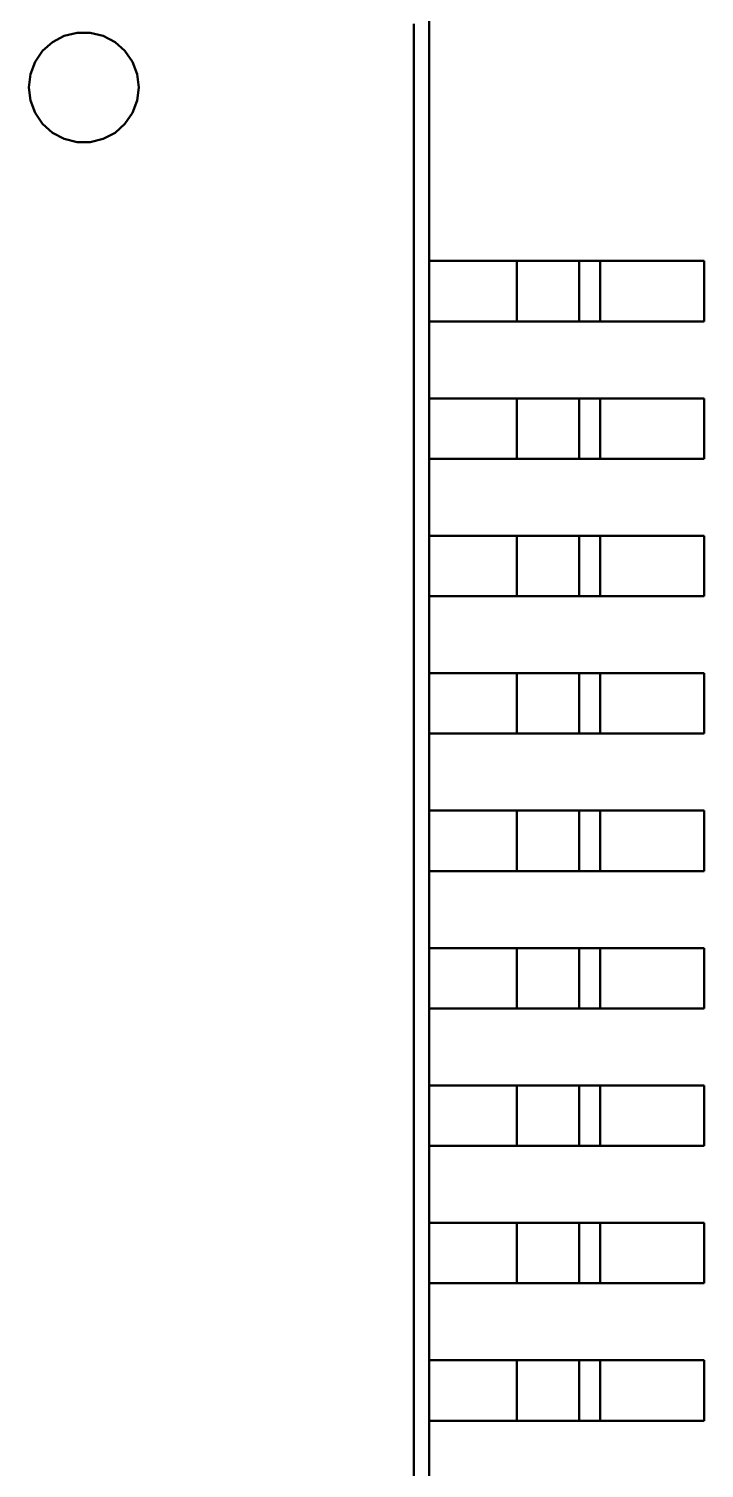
# Model space of a CAD drawing. Header units: millimetres. Extents: x 0 to 866, y 0 to 297.
# Drawn here: x 135.58 to 140.5, y 200.28 to 210.75 of the extents above; entities that cross this region are included whole.
import ezdxf

# ---------------------------------------------------------------- set-up
doc = ezdxf.new("R2010")
doc.units = ezdxf.units.MM
doc.layers.add('OSN50', color=3, linetype='Continuous', lineweight=50)

msp = doc.modelspace()

# ---------------------------------------------------------------- linework, layer by layer
at = {"layer": 'OSN50', "color": 3}
for p, q in [((138.496, 209.064), (138.496, 210.9)), ((138.496, 210.9), (138.496, 191.794)), ((138.496, 209.064), (138.496, 210.9)), ((138.496, 210.9), (138.496, 191.794)), ((138.384, 210.79), (138.384, 191.906)), ((138.384, 210.79), (138.384, 191.906)), ((135.754, 210.657), (135.682, 210.593)), ((135.754, 210.657), (135.682, 210.593)), ((135.84, 210.701), (135.754, 210.657)), ((135.84, 210.701), (135.754, 210.657)), ((135.934, 210.725), (135.84, 210.701)), ((135.934, 210.725), (135.84, 210.701)), ((136.03, 210.725), (135.934, 210.725)), ((136.03, 210.725), (135.934, 210.725)), ((136.03, 210.725), (136.124, 210.701)), ((136.03, 210.725), (136.124, 210.701)), ((136.124, 210.701), (136.21, 210.657)), ((136.124, 210.701), (136.21, 210.657)), ((136.21, 210.657), (136.282, 210.593)), ((136.21, 210.657), (136.282, 210.593)), ((135.682, 210.593), (135.628, 210.513)), ((135.682, 210.593), (135.628, 210.513)), ((136.282, 210.593), (136.336, 210.513)), ((136.282, 210.593), (136.336, 210.513)), ((135.628, 210.513), (135.594, 210.423)), ((135.628, 210.513), (135.594, 210.423)), ((136.336, 210.513), (136.37, 210.423)), ((136.336, 210.513), (136.37, 210.423)), ((135.594, 210.423), (135.582, 210.327)), ((135.594, 210.423), (135.582, 210.327)), ((136.37, 210.423), (136.382, 210.327)), ((136.37, 210.423), (136.382, 210.327)), ((135.582, 210.327), (135.594, 210.231)), ((135.582, 210.327), (135.594, 210.231)), ((136.382, 210.327), (136.37, 210.231)), ((136.382, 210.327), (136.37, 210.231)), ((135.594, 210.231), (135.628, 210.141)), ((135.594, 210.231), (135.628, 210.141)), ((135.628, 210.141), (135.682, 210.061)), ((135.628, 210.141), (135.682, 210.061)), ((136.336, 210.141), (136.282, 210.061)), ((136.336, 210.141), (136.282, 210.061)), ((136.37, 210.231), (136.336, 210.141)), ((136.37, 210.231), (136.336, 210.141)), ((135.682, 210.061), (135.754, 209.997)), ((135.682, 210.061), (135.754, 209.997)), ((136.282, 210.061), (136.21, 209.997)), ((136.282, 210.061), (136.21, 209.997)), ((135.754, 209.997), (135.84, 209.953)), ((135.754, 209.997), (135.84, 209.953)), ((135.84, 209.953), (135.934, 209.929)), ((135.84, 209.953), (135.934, 209.929)), ((136.03, 209.929), (135.934, 209.929)), ((136.03, 209.929), (135.934, 209.929)), ((136.124, 209.953), (136.03, 209.929)), ((136.124, 209.953), (136.03, 209.929)), ((136.21, 209.997), (136.124, 209.953)), ((136.21, 209.997), (136.124, 209.953)), ((139.132, 209.064), (138.496, 209.064)), ((138.496, 209.064), (138.496, 208.624)), ((139.132, 209.064), (138.496, 209.064)), ((139.132, 209.064), (138.496, 209.064)), ((138.496, 209.064), (138.496, 208.624)), ((139.132, 209.064), (138.496, 209.064)), ((139.232, 209.064), (139.132, 209.064)), ((139.232, 209.064), (139.132, 209.064)), ((139.132, 209.064), (139.132, 208.624)), ((139.232, 209.064), (139.132, 209.064)), ((139.232, 209.064), (139.132, 209.064)), ((139.132, 209.064), (139.132, 208.624)), ((139.328, 209.064), (139.232, 209.064)), ((139.232, 209.064), (139.328, 209.064)), ((139.328, 209.064), (139.232, 209.064)), ((139.232, 209.064), (139.328, 209.064)), ((139.486, 209.064), (139.328, 209.064)), ((139.414, 209.064), (139.328, 209.064)), ((139.486, 209.064), (139.328, 209.064)), ((139.414, 209.064), (139.328, 209.064)), ((139.486, 209.064), (139.414, 209.064)), ((139.486, 209.064), (139.414, 209.064)), ((139.54, 209.064), (139.486, 209.064)), ((139.486, 209.064), (139.54, 209.064)), ((139.54, 209.064), (139.486, 209.064)), ((139.486, 209.064), (139.54, 209.064)), ((139.574, 209.064), (139.54, 209.064)), ((139.574, 209.064), (139.54, 209.064)), ((139.574, 209.064), (139.54, 209.064)), ((139.574, 209.064), (139.54, 209.064)), ((139.586, 209.064), (139.574, 209.064)), ((139.574, 209.064), (139.586, 209.064)), ((139.586, 209.064), (139.574, 209.064)), ((139.574, 209.064), (139.586, 209.064)), ((139.62, 209.064), (139.586, 209.064)), ((139.586, 209.064), (139.586, 208.624)), ((139.59, 209.064), (139.586, 209.064)), ((139.62, 209.064), (139.586, 209.064)), ((139.586, 209.064), (139.586, 208.624)), ((139.59, 209.064), (139.586, 209.064)), ((139.602, 209.064), (139.59, 209.064)), ((139.602, 209.064), (139.59, 209.064)), ((139.62, 209.064), (139.602, 209.064)), ((139.62, 209.064), (139.602, 209.064)), ((139.644, 209.064), (139.62, 209.064)), ((139.62, 209.064), (139.644, 209.064)), ((139.644, 209.064), (139.62, 209.064)), ((139.62, 209.064), (139.644, 209.064)), ((139.706, 209.064), (139.644, 209.064)), ((139.672, 209.064), (139.644, 209.064)), ((139.706, 209.064), (139.644, 209.064)), ((139.672, 209.064), (139.644, 209.064)), ((139.706, 209.064), (139.672, 209.064)), ((139.706, 209.064), (139.672, 209.064)), ((139.74, 209.064), (139.706, 209.064)), ((139.706, 209.064), (139.74, 209.064)), ((139.74, 209.064), (139.706, 209.064)), ((139.706, 209.064), (139.74, 209.064)), ((140.496, 209.064), (139.74, 209.064)), ((140.496, 209.064), (139.74, 209.064)), ((139.74, 209.064), (139.74, 208.624)), ((140.496, 209.064), (139.74, 209.064)), ((140.496, 209.064), (139.74, 209.064)), ((139.74, 209.064), (139.74, 208.624)), ((140.496, 208.624), (140.496, 209.064)), ((140.496, 209.064), (140.496, 208.624)), ((140.496, 208.624), (140.496, 209.064)), ((140.496, 209.064), (140.496, 208.624)), ((138.496, 208.064), (138.496, 208.624)), ((138.496, 208.624), (139.132, 208.624)), ((139.132, 208.624), (138.496, 208.624)), ((138.496, 208.064), (138.496, 208.624)), ((138.496, 208.624), (139.132, 208.624)), ((139.132, 208.624), (138.496, 208.624)), ((139.132, 208.624), (139.232, 208.624)), ((139.232, 208.624), (139.132, 208.624)), ((139.132, 208.624), (139.232, 208.624)), ((139.232, 208.624), (139.132, 208.624)), ((139.232, 208.624), (139.328, 208.624)), ((139.232, 208.624), (139.328, 208.624)), ((139.232, 208.624), (139.328, 208.624)), ((139.232, 208.624), (139.328, 208.624)), ((139.328, 208.624), (139.486, 208.624)), ((139.414, 208.624), (139.328, 208.624)), ((139.328, 208.624), (139.486, 208.624)), ((139.414, 208.624), (139.328, 208.624)), ((139.486, 208.624), (139.414, 208.624)), ((139.486, 208.624), (139.414, 208.624)), ((139.486, 208.624), (139.54, 208.624)), ((139.486, 208.624), (139.54, 208.624)), ((139.486, 208.624), (139.54, 208.624)), ((139.486, 208.624), (139.54, 208.624)), ((139.54, 208.624), (139.574, 208.624)), ((139.574, 208.624), (139.54, 208.624)), ((139.54, 208.624), (139.574, 208.624)), ((139.574, 208.624), (139.54, 208.624)), ((139.574, 208.624), (139.586, 208.624)), ((139.574, 208.624), (139.586, 208.624)), ((139.574, 208.624), (139.586, 208.624)), ((139.574, 208.624), (139.586, 208.624)), ((139.586, 208.624), (139.62, 208.624)), ((139.59, 208.624), (139.586, 208.624)), ((139.586, 208.624), (139.62, 208.624)), ((139.59, 208.624), (139.586, 208.624)), ((139.602, 208.624), (139.59, 208.624)), ((139.602, 208.624), (139.59, 208.624)), ((139.62, 208.624), (139.602, 208.624)), ((139.62, 208.624), (139.602, 208.624)), ((139.62, 208.624), (139.644, 208.624)), ((139.62, 208.624), (139.644, 208.624)), ((139.62, 208.624), (139.644, 208.624)), ((139.62, 208.624), (139.644, 208.624)), ((139.644, 208.624), (139.706, 208.624)), ((139.672, 208.624), (139.644, 208.624)), ((139.644, 208.624), (139.706, 208.624)), ((139.672, 208.624), (139.644, 208.624)), ((139.706, 208.624), (139.672, 208.624)), ((139.706, 208.624), (139.672, 208.624)), ((139.706, 208.624), (139.74, 208.624)), ((139.706, 208.624), (139.74, 208.624)), ((139.706, 208.624), (139.74, 208.624)), ((139.706, 208.624), (139.74, 208.624)), ((139.74, 208.624), (140.496, 208.624)), ((140.496, 208.624), (139.74, 208.624)), ((139.74, 208.624), (140.496, 208.624)), ((140.496, 208.624), (139.74, 208.624)), ((139.132, 208.064), (138.496, 208.064)), ((138.496, 208.064), (138.496, 207.624)), ((139.132, 208.064), (138.496, 208.064)), ((139.132, 208.064), (138.496, 208.064)), ((138.496, 208.064), (138.496, 207.624)), ((139.132, 208.064), (138.496, 208.064)), ((139.232, 208.064), (139.132, 208.064)), ((139.232, 208.064), (139.132, 208.064)), ((139.132, 208.064), (139.132, 207.624)), ((139.232, 208.064), (139.132, 208.064)), ((139.232, 208.064), (139.132, 208.064)), ((139.132, 208.064), (139.132, 207.624)), ((139.328, 208.064), (139.232, 208.064)), ((139.232, 208.064), (139.328, 208.064)), ((139.328, 208.064), (139.232, 208.064)), ((139.232, 208.064), (139.328, 208.064)), ((139.486, 208.064), (139.328, 208.064)), ((139.414, 208.064), (139.328, 208.064)), ((139.486, 208.064), (139.328, 208.064)), ((139.414, 208.064), (139.328, 208.064)), ((139.486, 208.064), (139.414, 208.064)), ((139.486, 208.064), (139.414, 208.064)), ((139.54, 208.064), (139.486, 208.064)), ((139.486, 208.064), (139.54, 208.064)), ((139.54, 208.064), (139.486, 208.064)), ((139.486, 208.064), (139.54, 208.064)), ((139.574, 208.064), (139.54, 208.064)), ((139.574, 208.064), (139.54, 208.064)), ((139.574, 208.064), (139.54, 208.064)), ((139.574, 208.064), (139.54, 208.064)), ((139.586, 208.064), (139.574, 208.064)), ((139.574, 208.064), (139.586, 208.064)), ((139.586, 208.064), (139.574, 208.064)), ((139.574, 208.064), (139.586, 208.064)), ((139.62, 208.064), (139.586, 208.064)), ((139.586, 208.064), (139.586, 207.624)), ((139.59, 208.064), (139.586, 208.064)), ((139.62, 208.064), (139.586, 208.064)), ((139.586, 208.064), (139.586, 207.624)), ((139.59, 208.064), (139.586, 208.064)), ((139.602, 208.064), (139.59, 208.064)), ((139.602, 208.064), (139.59, 208.064)), ((139.62, 208.064), (139.602, 208.064)), ((139.62, 208.064), (139.602, 208.064)), ((139.644, 208.064), (139.62, 208.064)), ((139.62, 208.064), (139.644, 208.064)), ((139.644, 208.064), (139.62, 208.064)), ((139.62, 208.064), (139.644, 208.064)), ((139.706, 208.064), (139.644, 208.064)), ((139.672, 208.064), (139.644, 208.064)), ((139.706, 208.064), (139.644, 208.064)), ((139.672, 208.064), (139.644, 208.064)), ((139.706, 208.064), (139.672, 208.064)), ((139.706, 208.064), (139.672, 208.064)), ((139.74, 208.064), (139.706, 208.064)), ((139.706, 208.064), (139.74, 208.064)), ((139.74, 208.064), (139.706, 208.064)), ((139.706, 208.064), (139.74, 208.064)), ((140.496, 208.064), (139.74, 208.064)), ((140.496, 208.064), (139.74, 208.064)), ((139.74, 208.064), (139.74, 207.624)), ((140.496, 208.064), (139.74, 208.064)), ((140.496, 208.064), (139.74, 208.064)), ((139.74, 208.064), (139.74, 207.624)), ((140.496, 207.624), (140.496, 208.064)), ((140.496, 208.064), (140.496, 207.624)), ((140.496, 207.624), (140.496, 208.064)), ((140.496, 208.064), (140.496, 207.624)), ((138.496, 207.064), (138.496, 207.624)), ((138.496, 207.624), (139.132, 207.624)), ((139.132, 207.624), (138.496, 207.624)), ((138.496, 207.064), (138.496, 207.624)), ((138.496, 207.624), (139.132, 207.624)), ((139.132, 207.624), (138.496, 207.624)), ((139.132, 207.624), (139.232, 207.624)), ((139.232, 207.624), (139.132, 207.624)), ((139.132, 207.624), (139.232, 207.624)), ((139.232, 207.624), (139.132, 207.624)), ((139.232, 207.624), (139.328, 207.624)), ((139.232, 207.624), (139.328, 207.624)), ((139.232, 207.624), (139.328, 207.624)), ((139.232, 207.624), (139.328, 207.624)), ((139.328, 207.624), (139.486, 207.624)), ((139.414, 207.624), (139.328, 207.624)), ((139.328, 207.624), (139.486, 207.624)), ((139.414, 207.624), (139.328, 207.624)), ((139.486, 207.624), (139.414, 207.624)), ((139.486, 207.624), (139.414, 207.624)), ((139.486, 207.624), (139.54, 207.624)), ((139.486, 207.624), (139.54, 207.624)), ((139.486, 207.624), (139.54, 207.624)), ((139.486, 207.624), (139.54, 207.624)), ((139.54, 207.624), (139.574, 207.624)), ((139.574, 207.624), (139.54, 207.624)), ((139.54, 207.624), (139.574, 207.624)), ((139.574, 207.624), (139.54, 207.624)), ((139.574, 207.624), (139.586, 207.624)), ((139.574, 207.624), (139.586, 207.624)), ((139.574, 207.624), (139.586, 207.624)), ((139.574, 207.624), (139.586, 207.624)), ((139.586, 207.624), (139.62, 207.624)), ((139.59, 207.624), (139.586, 207.624)), ((139.586, 207.624), (139.62, 207.624)), ((139.59, 207.624), (139.586, 207.624)), ((139.602, 207.624), (139.59, 207.624)), ((139.602, 207.624), (139.59, 207.624)), ((139.62, 207.624), (139.602, 207.624)), ((139.62, 207.624), (139.602, 207.624)), ((139.62, 207.624), (139.644, 207.624)), ((139.62, 207.624), (139.644, 207.624)), ((139.62, 207.624), (139.644, 207.624)), ((139.62, 207.624), (139.644, 207.624)), ((139.644, 207.624), (139.706, 207.624)), ((139.672, 207.624), (139.644, 207.624)), ((139.644, 207.624), (139.706, 207.624)), ((139.672, 207.624), (139.644, 207.624)), ((139.706, 207.624), (139.672, 207.624)), ((139.706, 207.624), (139.672, 207.624)), ((139.706, 207.624), (139.74, 207.624)), ((139.706, 207.624), (139.74, 207.624)), ((139.706, 207.624), (139.74, 207.624)), ((139.706, 207.624), (139.74, 207.624)), ((139.74, 207.624), (140.496, 207.624)), ((140.496, 207.624), (139.74, 207.624)), ((139.74, 207.624), (140.496, 207.624)), ((140.496, 207.624), (139.74, 207.624)), ((139.132, 207.064), (138.496, 207.064)), ((138.496, 207.064), (138.496, 206.624)), ((139.132, 207.064), (138.496, 207.064)), ((139.132, 207.064), (138.496, 207.064)), ((138.496, 207.064), (138.496, 206.624)), ((139.132, 207.064), (138.496, 207.064)), ((139.232, 207.064), (139.132, 207.064)), ((139.232, 207.064), (139.132, 207.064)), ((139.132, 207.064), (139.132, 206.624)), ((139.232, 207.064), (139.132, 207.064)), ((139.232, 207.064), (139.132, 207.064)), ((139.132, 207.064), (139.132, 206.624)), ((139.328, 207.064), (139.232, 207.064)), ((139.232, 207.064), (139.328, 207.064)), ((139.328, 207.064), (139.232, 207.064)), ((139.232, 207.064), (139.328, 207.064)), ((139.486, 207.064), (139.328, 207.064)), ((139.414, 207.064), (139.328, 207.064)), ((139.486, 207.064), (139.328, 207.064)), ((139.414, 207.064), (139.328, 207.064)), ((139.486, 207.064), (139.414, 207.064)), ((139.486, 207.064), (139.414, 207.064)), ((139.54, 207.064), (139.486, 207.064)), ((139.486, 207.064), (139.54, 207.064)), ((139.54, 207.064), (139.486, 207.064)), ((139.486, 207.064), (139.54, 207.064)), ((139.574, 207.064), (139.54, 207.064)), ((139.574, 207.064), (139.54, 207.064)), ((139.574, 207.064), (139.54, 207.064)), ((139.574, 207.064), (139.54, 207.064)), ((139.586, 207.064), (139.574, 207.064)), ((139.574, 207.064), (139.586, 207.064)), ((139.586, 207.064), (139.574, 207.064)), ((139.574, 207.064), (139.586, 207.064)), ((139.62, 207.064), (139.586, 207.064)), ((139.586, 207.064), (139.586, 206.624)), ((139.59, 207.064), (139.586, 207.064)), ((139.62, 207.064), (139.586, 207.064)), ((139.586, 207.064), (139.586, 206.624)), ((139.59, 207.064), (139.586, 207.064)), ((139.602, 207.064), (139.59, 207.064)), ((139.602, 207.064), (139.59, 207.064)), ((139.62, 207.064), (139.602, 207.064)), ((139.62, 207.064), (139.602, 207.064)), ((139.644, 207.064), (139.62, 207.064)), ((139.62, 207.064), (139.644, 207.064)), ((139.644, 207.064), (139.62, 207.064)), ((139.62, 207.064), (139.644, 207.064)), ((139.706, 207.064), (139.644, 207.064)), ((139.672, 207.064), (139.644, 207.064)), ((139.706, 207.064), (139.644, 207.064)), ((139.672, 207.064), (139.644, 207.064)), ((139.706, 207.064), (139.672, 207.064)), ((139.706, 207.064), (139.672, 207.064)), ((139.74, 207.064), (139.706, 207.064)), ((139.706, 207.064), (139.74, 207.064)), ((139.74, 207.064), (139.706, 207.064)), ((139.706, 207.064), (139.74, 207.064)), ((140.496, 207.064), (139.74, 207.064)), ((140.496, 207.064), (139.74, 207.064)), ((139.74, 207.064), (139.74, 206.624)), ((140.496, 207.064), (139.74, 207.064)), ((140.496, 207.064), (139.74, 207.064)), ((139.74, 207.064), (139.74, 206.624)), ((140.496, 206.624), (140.496, 207.064)), ((140.496, 207.064), (140.496, 206.624)), ((140.496, 206.624), (140.496, 207.064)), ((140.496, 207.064), (140.496, 206.624)), ((138.496, 206.064), (138.496, 206.624)), ((138.496, 206.624), (139.132, 206.624)), ((139.132, 206.624), (138.496, 206.624)), ((138.496, 206.064), (138.496, 206.624)), ((138.496, 206.624), (139.132, 206.624)), ((139.132, 206.624), (138.496, 206.624)), ((139.132, 206.624), (139.232, 206.624)), ((139.232, 206.624), (139.132, 206.624)), ((139.132, 206.624), (139.232, 206.624)), ((139.232, 206.624), (139.132, 206.624)), ((139.232, 206.624), (139.328, 206.624)), ((139.232, 206.624), (139.328, 206.624)), ((139.232, 206.624), (139.328, 206.624)), ((139.232, 206.624), (139.328, 206.624)), ((139.328, 206.624), (139.486, 206.624)), ((139.414, 206.624), (139.328, 206.624)), ((139.328, 206.624), (139.486, 206.624)), ((139.414, 206.624), (139.328, 206.624)), ((139.486, 206.624), (139.414, 206.624)), ((139.486, 206.624), (139.414, 206.624)), ((139.486, 206.624), (139.54, 206.624)), ((139.486, 206.624), (139.54, 206.624)), ((139.486, 206.624), (139.54, 206.624)), ((139.486, 206.624), (139.54, 206.624)), ((139.54, 206.624), (139.574, 206.624)), ((139.574, 206.624), (139.54, 206.624)), ((139.54, 206.624), (139.574, 206.624)), ((139.574, 206.624), (139.54, 206.624)), ((139.574, 206.624), (139.586, 206.624)), ((139.574, 206.624), (139.586, 206.624)), ((139.574, 206.624), (139.586, 206.624)), ((139.574, 206.624), (139.586, 206.624)), ((139.586, 206.624), (139.62, 206.624)), ((139.59, 206.624), (139.586, 206.624)), ((139.586, 206.624), (139.62, 206.624)), ((139.59, 206.624), (139.586, 206.624)), ((139.602, 206.624), (139.59, 206.624)), ((139.602, 206.624), (139.59, 206.624)), ((139.62, 206.624), (139.602, 206.624)), ((139.62, 206.624), (139.602, 206.624)), ((139.62, 206.624), (139.644, 206.624)), ((139.62, 206.624), (139.644, 206.624)), ((139.62, 206.624), (139.644, 206.624)), ((139.62, 206.624), (139.644, 206.624)), ((139.644, 206.624), (139.706, 206.624)), ((139.672, 206.624), (139.644, 206.624)), ((139.644, 206.624), (139.706, 206.624)), ((139.672, 206.624), (139.644, 206.624)), ((139.706, 206.624), (139.672, 206.624)), ((139.706, 206.624), (139.672, 206.624)), ((139.706, 206.624), (139.74, 206.624)), ((139.706, 206.624), (139.74, 206.624)), ((139.706, 206.624), (139.74, 206.624)), ((139.706, 206.624), (139.74, 206.624)), ((139.74, 206.624), (140.496, 206.624)), ((140.496, 206.624), (139.74, 206.624)), ((139.74, 206.624), (140.496, 206.624)), ((140.496, 206.624), (139.74, 206.624)), ((139.132, 206.064), (138.496, 206.064)), ((138.496, 206.064), (138.496, 205.624)), ((139.132, 206.064), (138.496, 206.064)), ((139.132, 206.064), (138.496, 206.064)), ((138.496, 206.064), (138.496, 205.624)), ((139.132, 206.064), (138.496, 206.064)), ((139.232, 206.064), (139.132, 206.064)), ((139.232, 206.064), (139.132, 206.064)), ((139.132, 206.064), (139.132, 205.624)), ((139.232, 206.064), (139.132, 206.064)), ((139.232, 206.064), (139.132, 206.064)), ((139.132, 206.064), (139.132, 205.624)), ((139.328, 206.064), (139.232, 206.064)), ((139.232, 206.064), (139.328, 206.064)), ((139.328, 206.064), (139.232, 206.064)), ((139.232, 206.064), (139.328, 206.064)), ((139.486, 206.064), (139.328, 206.064)), ((139.414, 206.064), (139.328, 206.064)), ((139.486, 206.064), (139.328, 206.064)), ((139.414, 206.064), (139.328, 206.064)), ((139.486, 206.064), (139.414, 206.064)), ((139.486, 206.064), (139.414, 206.064)), ((139.54, 206.064), (139.486, 206.064)), ((139.486, 206.064), (139.54, 206.064)), ((139.54, 206.064), (139.486, 206.064)), ((139.486, 206.064), (139.54, 206.064)), ((139.574, 206.064), (139.54, 206.064)), ((139.574, 206.064), (139.54, 206.064)), ((139.574, 206.064), (139.54, 206.064)), ((139.574, 206.064), (139.54, 206.064)), ((139.586, 206.064), (139.574, 206.064)), ((139.574, 206.064), (139.586, 206.064)), ((139.586, 206.064), (139.574, 206.064)), ((139.574, 206.064), (139.586, 206.064)), ((139.62, 206.064), (139.586, 206.064)), ((139.586, 206.064), (139.586, 205.624)), ((139.59, 206.064), (139.586, 206.064)), ((139.62, 206.064), (139.586, 206.064)), ((139.586, 206.064), (139.586, 205.624)), ((139.59, 206.064), (139.586, 206.064)), ((139.602, 206.064), (139.59, 206.064)), ((139.602, 206.064), (139.59, 206.064)), ((139.62, 206.064), (139.602, 206.064)), ((139.62, 206.064), (139.602, 206.064)), ((139.644, 206.064), (139.62, 206.064)), ((139.62, 206.064), (139.644, 206.064)), ((139.644, 206.064), (139.62, 206.064)), ((139.62, 206.064), (139.644, 206.064)), ((139.706, 206.064), (139.644, 206.064)), ((139.672, 206.064), (139.644, 206.064)), ((139.706, 206.064), (139.644, 206.064)), ((139.672, 206.064), (139.644, 206.064)), ((139.706, 206.064), (139.672, 206.064)), ((139.706, 206.064), (139.672, 206.064)), ((139.74, 206.064), (139.706, 206.064)), ((139.706, 206.064), (139.74, 206.064)), ((139.74, 206.064), (139.706, 206.064)), ((139.706, 206.064), (139.74, 206.064)), ((140.496, 206.064), (139.74, 206.064)), ((140.496, 206.064), (139.74, 206.064)), ((139.74, 206.064), (139.74, 205.624)), ((140.496, 206.064), (139.74, 206.064)), ((140.496, 206.064), (139.74, 206.064)), ((139.74, 206.064), (139.74, 205.624)), ((140.496, 205.624), (140.496, 206.064)), ((140.496, 206.064), (140.496, 205.624)), ((140.496, 205.624), (140.496, 206.064)), ((140.496, 206.064), (140.496, 205.624)), ((138.496, 205.064), (138.496, 205.624)), ((138.496, 205.624), (139.132, 205.624)), ((139.132, 205.624), (138.496, 205.624)), ((138.496, 205.064), (138.496, 205.624)), ((138.496, 205.624), (139.132, 205.624)), ((139.132, 205.624), (138.496, 205.624)), ((139.132, 205.624), (139.232, 205.624)), ((139.232, 205.624), (139.132, 205.624)), ((139.132, 205.624), (139.232, 205.624)), ((139.232, 205.624), (139.132, 205.624)), ((139.232, 205.624), (139.328, 205.624)), ((139.232, 205.624), (139.328, 205.624)), ((139.232, 205.624), (139.328, 205.624)), ((139.232, 205.624), (139.328, 205.624)), ((139.328, 205.624), (139.486, 205.624)), ((139.414, 205.624), (139.328, 205.624)), ((139.328, 205.624), (139.486, 205.624)), ((139.414, 205.624), (139.328, 205.624)), ((139.486, 205.624), (139.414, 205.624)), ((139.486, 205.624), (139.414, 205.624)), ((139.486, 205.624), (139.54, 205.624)), ((139.486, 205.624), (139.54, 205.624)), ((139.486, 205.624), (139.54, 205.624)), ((139.486, 205.624), (139.54, 205.624)), ((139.54, 205.624), (139.574, 205.624)), ((139.574, 205.624), (139.54, 205.624)), ((139.54, 205.624), (139.574, 205.624)), ((139.574, 205.624), (139.54, 205.624)), ((139.574, 205.624), (139.586, 205.624)), ((139.574, 205.624), (139.586, 205.624)), ((139.574, 205.624), (139.586, 205.624)), ((139.574, 205.624), (139.586, 205.624)), ((139.586, 205.624), (139.62, 205.624)), ((139.59, 205.624), (139.586, 205.624)), ((139.586, 205.624), (139.62, 205.624)), ((139.59, 205.624), (139.586, 205.624)), ((139.602, 205.624), (139.59, 205.624)), ((139.602, 205.624), (139.59, 205.624)), ((139.62, 205.624), (139.602, 205.624)), ((139.62, 205.624), (139.602, 205.624)), ((139.62, 205.624), (139.644, 205.624)), ((139.62, 205.624), (139.644, 205.624)), ((139.62, 205.624), (139.644, 205.624)), ((139.62, 205.624), (139.644, 205.624)), ((139.644, 205.624), (139.706, 205.624)), ((139.672, 205.624), (139.644, 205.624)), ((139.644, 205.624), (139.706, 205.624)), ((139.672, 205.624), (139.644, 205.624)), ((139.706, 205.624), (139.672, 205.624)), ((139.706, 205.624), (139.672, 205.624)), ((139.706, 205.624), (139.74, 205.624)), ((139.706, 205.624), (139.74, 205.624)), ((139.706, 205.624), (139.74, 205.624)), ((139.706, 205.624), (139.74, 205.624)), ((139.74, 205.624), (140.496, 205.624)), ((140.496, 205.624), (139.74, 205.624)), ((139.74, 205.624), (140.496, 205.624)), ((140.496, 205.624), (139.74, 205.624)), ((139.132, 205.064), (138.496, 205.064)), ((138.496, 205.064), (138.496, 204.624)), ((139.132, 205.064), (138.496, 205.064)), ((139.132, 205.064), (138.496, 205.064)), ((138.496, 205.064), (138.496, 204.624)), ((139.132, 205.064), (138.496, 205.064)), ((139.414, 205.064), (139.132, 205.064)), ((139.232, 205.064), (139.132, 205.064)), ((139.132, 205.064), (139.132, 204.624)), ((139.414, 205.064), (139.132, 205.064)), ((139.232, 205.064), (139.132, 205.064)), ((139.132, 205.064), (139.132, 204.624)), ((139.328, 205.064), (139.232, 205.064)), ((139.328, 205.064), (139.232, 205.064)), ((139.414, 205.064), (139.328, 205.064)), ((139.414, 205.064), (139.328, 205.064)), ((139.486, 205.064), (139.414, 205.064)), ((139.414, 205.064), (139.486, 205.064)), ((139.486, 205.064), (139.414, 205.064)), ((139.414, 205.064), (139.486, 205.064)), ((139.574, 205.064), (139.486, 205.064)), ((139.54, 205.064), (139.486, 205.064)), ((139.574, 205.064), (139.486, 205.064)), ((139.54, 205.064), (139.486, 205.064)), ((139.574, 205.064), (139.54, 205.064)), ((139.574, 205.064), (139.54, 205.064)), ((139.586, 205.064), (139.574, 205.064)), ((139.574, 205.064), (139.586, 205.064)), ((139.586, 205.064), (139.574, 205.064)), ((139.574, 205.064), (139.586, 205.064)), ((139.706, 205.064), (139.586, 205.064)), ((139.586, 205.064), (139.586, 204.624)), ((139.59, 205.064), (139.586, 205.064)), ((139.706, 205.064), (139.586, 205.064)), ((139.586, 205.064), (139.586, 204.624)), ((139.59, 205.064), (139.586, 205.064)), ((139.602, 205.064), (139.59, 205.064)), ((139.602, 205.064), (139.59, 205.064)), ((139.62, 205.064), (139.602, 205.064)), ((139.62, 205.064), (139.602, 205.064)), ((139.644, 205.064), (139.62, 205.064)), ((139.644, 205.064), (139.62, 205.064)), ((139.672, 205.064), (139.644, 205.064)), ((139.672, 205.064), (139.644, 205.064)), ((139.706, 205.064), (139.672, 205.064)), ((139.706, 205.064), (139.672, 205.064)), ((139.74, 205.064), (139.706, 205.064)), ((139.706, 205.064), (139.74, 205.064)), ((139.74, 205.064), (139.706, 205.064)), ((139.706, 205.064), (139.74, 205.064)), ((140.496, 205.064), (139.74, 205.064)), ((139.74, 205.064), (140.496, 205.064)), ((139.74, 205.064), (139.74, 204.624)), ((140.496, 205.064), (139.74, 205.064)), ((139.74, 205.064), (140.496, 205.064)), ((139.74, 205.064), (139.74, 204.624)), ((140.496, 204.624), (140.496, 205.064)), ((140.496, 205.064), (140.496, 204.624)), ((140.496, 204.624), (140.496, 205.064)), ((140.496, 205.064), (140.496, 204.624)), ((138.496, 204.064), (138.496, 204.624)), ((138.496, 204.624), (139.132, 204.624)), ((139.132, 204.624), (138.496, 204.624)), ((138.496, 204.064), (138.496, 204.624)), ((138.496, 204.624), (139.132, 204.624)), ((139.132, 204.624), (138.496, 204.624)), ((139.132, 204.624), (139.574, 204.624)), ((139.232, 204.624), (139.132, 204.624)), ((139.132, 204.624), (139.574, 204.624)), ((139.232, 204.624), (139.132, 204.624)), ((139.328, 204.624), (139.232, 204.624)), ((139.328, 204.624), (139.232, 204.624)), ((139.414, 204.624), (139.328, 204.624)), ((139.414, 204.624), (139.328, 204.624)), ((139.486, 204.624), (139.414, 204.624)), ((139.486, 204.624), (139.414, 204.624)), ((139.54, 204.624), (139.486, 204.624)), ((139.54, 204.624), (139.486, 204.624)), ((139.574, 204.624), (139.54, 204.624)), ((139.574, 204.624), (139.54, 204.624)), ((139.574, 204.624), (139.586, 204.624)), ((139.574, 204.624), (139.586, 204.624)), ((139.574, 204.624), (139.586, 204.624)), ((139.574, 204.624), (139.586, 204.624)), ((139.586, 204.624), (139.74, 204.624)), ((139.59, 204.624), (139.586, 204.624)), ((139.586, 204.624), (139.74, 204.624)), ((139.59, 204.624), (139.586, 204.624)), ((139.602, 204.624), (139.59, 204.624)), ((139.602, 204.624), (139.59, 204.624)), ((139.62, 204.624), (139.602, 204.624)), ((139.62, 204.624), (139.602, 204.624)), ((139.644, 204.624), (139.62, 204.624)), ((139.644, 204.624), (139.62, 204.624)), ((139.672, 204.624), (139.644, 204.624)), ((139.672, 204.624), (139.644, 204.624)), ((139.706, 204.624), (139.672, 204.624)), ((139.706, 204.624), (139.672, 204.624)), ((139.74, 204.624), (139.706, 204.624)), ((139.74, 204.624), (139.706, 204.624)), ((139.74, 204.624), (140.496, 204.624)), ((139.74, 204.624), (140.496, 204.624)), ((139.74, 204.624), (140.496, 204.624)), ((139.74, 204.624), (140.496, 204.624)), ((139.132, 204.064), (138.496, 204.064)), ((138.496, 204.064), (138.496, 203.624)), ((139.132, 204.064), (138.496, 204.064)), ((139.132, 204.064), (138.496, 204.064)), ((138.496, 204.064), (138.496, 203.624)), ((139.132, 204.064), (138.496, 204.064)), ((139.574, 204.064), (139.132, 204.064)), ((139.232, 204.064), (139.132, 204.064)), ((139.132, 204.064), (139.132, 203.624)), ((139.574, 204.064), (139.132, 204.064)), ((139.232, 204.064), (139.132, 204.064)), ((139.132, 204.064), (139.132, 203.624)), ((139.328, 204.064), (139.232, 204.064)), ((139.328, 204.064), (139.232, 204.064)), ((139.414, 204.064), (139.328, 204.064)), ((139.414, 204.064), (139.328, 204.064)), ((139.486, 204.064), (139.414, 204.064)), ((139.486, 204.064), (139.414, 204.064)), ((139.54, 204.064), (139.486, 204.064)), ((139.54, 204.064), (139.486, 204.064)), ((139.574, 204.064), (139.54, 204.064)), ((139.574, 204.064), (139.54, 204.064)), ((139.586, 204.064), (139.574, 204.064)), ((139.574, 204.064), (139.586, 204.064)), ((139.586, 204.064), (139.574, 204.064)), ((139.574, 204.064), (139.586, 204.064)), ((139.706, 204.064), (139.586, 204.064)), ((139.586, 204.064), (139.586, 203.624)), ((139.59, 204.064), (139.586, 204.064)), ((139.706, 204.064), (139.586, 204.064)), ((139.586, 204.064), (139.586, 203.624)), ((139.59, 204.064), (139.586, 204.064)), ((139.602, 204.064), (139.59, 204.064)), ((139.602, 204.064), (139.59, 204.064)), ((139.62, 204.064), (139.602, 204.064)), ((139.62, 204.064), (139.602, 204.064)), ((139.644, 204.064), (139.62, 204.064)), ((139.644, 204.064), (139.62, 204.064)), ((139.672, 204.064), (139.644, 204.064)), ((139.672, 204.064), (139.644, 204.064)), ((139.706, 204.064), (139.672, 204.064)), ((139.706, 204.064), (139.672, 204.064)), ((139.74, 204.064), (139.706, 204.064)), ((139.706, 204.064), (139.74, 204.064)), ((139.74, 204.064), (139.706, 204.064)), ((139.706, 204.064), (139.74, 204.064)), ((140.496, 204.064), (139.74, 204.064)), ((140.496, 204.064), (139.74, 204.064)), ((139.74, 204.064), (139.74, 203.624)), ((140.496, 204.064), (139.74, 204.064)), ((140.496, 204.064), (139.74, 204.064)), ((139.74, 204.064), (139.74, 203.624)), ((140.496, 203.624), (140.496, 204.064)), ((140.496, 204.064), (140.496, 203.624)), ((140.496, 203.624), (140.496, 204.064)), ((140.496, 204.064), (140.496, 203.624)), ((138.496, 203.064), (138.496, 203.624)), ((138.496, 203.624), (139.132, 203.624)), ((139.132, 203.624), (138.496, 203.624)), ((138.496, 203.064), (138.496, 203.624)), ((138.496, 203.624), (139.132, 203.624)), ((139.132, 203.624), (138.496, 203.624)), ((139.132, 203.624), (139.574, 203.624)), ((139.232, 203.624), (139.132, 203.624)), ((139.132, 203.624), (139.574, 203.624)), ((139.232, 203.624), (139.132, 203.624)), ((139.328, 203.624), (139.232, 203.624)), ((139.328, 203.624), (139.232, 203.624)), ((139.414, 203.624), (139.328, 203.624)), ((139.414, 203.624), (139.328, 203.624)), ((139.486, 203.624), (139.414, 203.624)), ((139.486, 203.624), (139.414, 203.624)), ((139.54, 203.624), (139.486, 203.624)), ((139.54, 203.624), (139.486, 203.624)), ((139.574, 203.624), (139.54, 203.624)), ((139.574, 203.624), (139.54, 203.624)), ((139.574, 203.624), (139.586, 203.624)), ((139.574, 203.624), (139.586, 203.624)), ((139.574, 203.624), (139.586, 203.624)), ((139.574, 203.624), (139.586, 203.624)), ((139.586, 203.624), (139.74, 203.624)), ((139.59, 203.624), (139.586, 203.624)), ((139.586, 203.624), (139.74, 203.624)), ((139.59, 203.624), (139.586, 203.624)), ((139.602, 203.624), (139.59, 203.624)), ((139.602, 203.624), (139.59, 203.624)), ((139.62, 203.624), (139.602, 203.624)), ((139.62, 203.624), (139.602, 203.624)), ((139.644, 203.624), (139.62, 203.624)), ((139.644, 203.624), (139.62, 203.624)), ((139.672, 203.624), (139.644, 203.624)), ((139.672, 203.624), (139.644, 203.624)), ((139.706, 203.624), (139.672, 203.624)), ((139.706, 203.624), (139.672, 203.624)), ((139.74, 203.624), (139.706, 203.624)), ((139.74, 203.624), (139.706, 203.624)), ((139.74, 203.624), (140.496, 203.624)), ((139.74, 203.624), (140.496, 203.624)), ((139.74, 203.624), (140.496, 203.624)), ((139.74, 203.624), (140.496, 203.624)), ((139.132, 203.064), (138.496, 203.064)), ((138.496, 203.064), (138.496, 202.624)), ((138.496, 203.064), (139.132, 203.064)), ((139.132, 203.064), (138.496, 203.064)), ((138.496, 203.064), (138.496, 202.624)), ((138.496, 203.064), (139.132, 203.064)), ((139.414, 203.064), (139.132, 203.064)), ((139.232, 203.064), (139.132, 203.064)), ((139.132, 203.064), (139.132, 202.624)), ((139.414, 203.064), (139.132, 203.064)), ((139.232, 203.064), (139.132, 203.064)), ((139.132, 203.064), (139.132, 202.624)), ((139.328, 203.064), (139.232, 203.064)), ((139.328, 203.064), (139.232, 203.064)), ((139.414, 203.064), (139.328, 203.064)), ((139.414, 203.064), (139.328, 203.064)), ((139.486, 203.064), (139.414, 203.064)), ((139.414, 203.064), (139.486, 203.064)), ((139.486, 203.064), (139.414, 203.064)), ((139.414, 203.064), (139.486, 203.064)), ((139.586, 203.064), (139.486, 203.064)), ((139.54, 203.064), (139.486, 203.064)), ((139.586, 203.064), (139.486, 203.064)), ((139.54, 203.064), (139.486, 203.064)), ((139.574, 203.064), (139.54, 203.064)), ((139.574, 203.064), (139.54, 203.064)), ((139.586, 203.064), (139.574, 203.064)), ((139.586, 203.064), (139.574, 203.064)), ((139.59, 203.064), (139.586, 203.064)), ((139.586, 203.064), (139.586, 202.624)), ((139.586, 203.064), (139.59, 203.064)), ((139.59, 203.064), (139.586, 203.064)), ((139.586, 203.064), (139.586, 202.624)), ((139.586, 203.064), (139.59, 203.064)), ((139.74, 203.064), (139.59, 203.064)), ((139.602, 203.064), (139.59, 203.064)), ((139.74, 203.064), (139.59, 203.064)), ((139.602, 203.064), (139.59, 203.064)), ((139.62, 203.064), (139.602, 203.064)), ((139.62, 203.064), (139.602, 203.064)), ((139.644, 203.064), (139.62, 203.064)), ((139.644, 203.064), (139.62, 203.064)), ((139.672, 203.064), (139.644, 203.064)), ((139.672, 203.064), (139.644, 203.064)), ((139.706, 203.064), (139.672, 203.064)), ((139.706, 203.064), (139.672, 203.064)), ((139.74, 203.064), (139.706, 203.064)), ((139.74, 203.064), (139.706, 203.064)), ((140.496, 203.064), (139.74, 203.064)), ((139.74, 203.064), (140.496, 203.064)), ((139.74, 203.064), (139.74, 202.624)), ((140.496, 203.064), (139.74, 203.064)), ((139.74, 203.064), (140.496, 203.064)), ((139.74, 203.064), (139.74, 202.624)), ((140.496, 202.624), (140.496, 203.064)), ((140.496, 203.064), (140.496, 202.624)), ((140.496, 202.624), (140.496, 203.064)), ((140.496, 203.064), (140.496, 202.624)), ((138.496, 202.064), (138.496, 202.624)), ((138.496, 202.624), (139.132, 202.624)), ((138.496, 202.624), (139.132, 202.624)), ((138.496, 202.064), (138.496, 202.624)), ((138.496, 202.624), (139.132, 202.624)), ((138.496, 202.624), (139.132, 202.624)), ((139.132, 202.624), (139.586, 202.624)), ((139.232, 202.624), (139.132, 202.624)), ((139.132, 202.624), (139.586, 202.624)), ((139.232, 202.624), (139.132, 202.624)), ((139.328, 202.624), (139.232, 202.624)), ((139.328, 202.624), (139.232, 202.624)), ((139.414, 202.624), (139.328, 202.624)), ((139.414, 202.624), (139.328, 202.624)), ((139.486, 202.624), (139.414, 202.624)), ((139.486, 202.624), (139.414, 202.624)), ((139.54, 202.624), (139.486, 202.624)), ((139.54, 202.624), (139.486, 202.624)), ((139.574, 202.624), (139.54, 202.624)), ((139.574, 202.624), (139.54, 202.624)), ((139.586, 202.624), (139.574, 202.624)), ((139.586, 202.624), (139.574, 202.624)), ((139.586, 202.624), (139.74, 202.624)), ((139.59, 202.624), (139.586, 202.624)), ((139.586, 202.624), (139.74, 202.624)), ((139.59, 202.624), (139.586, 202.624)), ((139.602, 202.624), (139.59, 202.624)), ((139.602, 202.624), (139.59, 202.624)), ((139.62, 202.624), (139.602, 202.624)), ((139.62, 202.624), (139.602, 202.624)), ((139.644, 202.624), (139.62, 202.624)), ((139.644, 202.624), (139.62, 202.624)), ((139.672, 202.624), (139.644, 202.624)), ((139.672, 202.624), (139.644, 202.624)), ((139.706, 202.624), (139.672, 202.624)), ((139.706, 202.624), (139.672, 202.624)), ((139.74, 202.624), (139.706, 202.624)), ((139.74, 202.624), (139.706, 202.624)), ((139.74, 202.624), (140.496, 202.624)), ((139.74, 202.624), (140.496, 202.624)), ((139.74, 202.624), (140.496, 202.624)), ((139.74, 202.624), (140.496, 202.624)), ((139.132, 202.064), (138.496, 202.064)), ((138.496, 202.064), (138.496, 201.624)), ((138.496, 202.064), (139.132, 202.064)), ((139.132, 202.064), (138.496, 202.064)), ((138.496, 202.064), (138.496, 201.624)), ((138.496, 202.064), (139.132, 202.064)), ((139.486, 202.064), (139.132, 202.064)), ((139.232, 202.064), (139.132, 202.064)), ((139.132, 202.064), (139.132, 201.624)), ((139.486, 202.064), (139.132, 202.064)), ((139.232, 202.064), (139.132, 202.064)), ((139.132, 202.064), (139.132, 201.624)), ((139.328, 202.064), (139.232, 202.064)), ((139.328, 202.064), (139.232, 202.064)), ((139.414, 202.064), (139.328, 202.064)), ((139.414, 202.064), (139.328, 202.064)), ((139.486, 202.064), (139.414, 202.064)), ((139.486, 202.064), (139.414, 202.064)), ((139.54, 202.064), (139.486, 202.064)), ((139.486, 202.064), (139.54, 202.064)), ((139.54, 202.064), (139.486, 202.064)), ((139.486, 202.064), (139.54, 202.064)), ((139.586, 202.064), (139.54, 202.064)), ((139.574, 202.064), (139.54, 202.064)), ((139.586, 202.064), (139.54, 202.064)), ((139.574, 202.064), (139.54, 202.064)), ((139.586, 202.064), (139.574, 202.064)), ((139.586, 202.064), (139.574, 202.064)), ((139.59, 202.064), (139.586, 202.064)), ((139.586, 202.064), (139.586, 201.624)), ((139.586, 202.064), (139.59, 202.064)), ((139.59, 202.064), (139.586, 202.064)), ((139.586, 202.064), (139.586, 201.624)), ((139.586, 202.064), (139.59, 202.064)), ((139.74, 202.064), (139.59, 202.064)), ((139.602, 202.064), (139.59, 202.064)), ((139.74, 202.064), (139.59, 202.064)), ((139.602, 202.064), (139.59, 202.064)), ((139.62, 202.064), (139.602, 202.064)), ((139.62, 202.064), (139.602, 202.064)), ((139.644, 202.064), (139.62, 202.064)), ((139.644, 202.064), (139.62, 202.064)), ((139.672, 202.064), (139.644, 202.064)), ((139.672, 202.064), (139.644, 202.064)), ((139.706, 202.064), (139.672, 202.064)), ((139.706, 202.064), (139.672, 202.064)), ((139.74, 202.064), (139.706, 202.064)), ((139.74, 202.064), (139.706, 202.064)), ((140.496, 202.064), (139.74, 202.064)), ((139.74, 202.064), (140.496, 202.064)), ((139.74, 202.064), (139.74, 201.624)), ((140.496, 202.064), (139.74, 202.064)), ((139.74, 202.064), (140.496, 202.064)), ((139.74, 202.064), (139.74, 201.624)), ((140.496, 201.624), (140.496, 202.064)), ((140.496, 202.064), (140.496, 201.624)), ((140.496, 201.624), (140.496, 202.064)), ((140.496, 202.064), (140.496, 201.624)), ((138.496, 201.064), (138.496, 201.624)), ((138.496, 201.624), (139.132, 201.624)), ((138.496, 201.624), (139.132, 201.624)), ((138.496, 201.064), (138.496, 201.624)), ((138.496, 201.624), (139.132, 201.624)), ((138.496, 201.624), (139.132, 201.624)), ((139.132, 201.624), (139.232, 201.624)), ((139.232, 201.624), (139.132, 201.624)), ((139.132, 201.624), (139.232, 201.624)), ((139.232, 201.624), (139.132, 201.624)), ((139.232, 201.624), (139.328, 201.624)), ((139.232, 201.624), (139.328, 201.624)), ((139.232, 201.624), (139.328, 201.624)), ((139.232, 201.624), (139.328, 201.624)), ((139.328, 201.624), (139.486, 201.624)), ((139.414, 201.624), (139.328, 201.624)), ((139.328, 201.624), (139.486, 201.624)), ((139.414, 201.624), (139.328, 201.624)), ((139.486, 201.624), (139.414, 201.624)), ((139.486, 201.624), (139.414, 201.624)), ((139.486, 201.624), (139.54, 201.624)), ((139.486, 201.624), (139.54, 201.624)), ((139.486, 201.624), (139.54, 201.624)), ((139.486, 201.624), (139.54, 201.624)), ((139.54, 201.624), (139.574, 201.624)), ((139.574, 201.624), (139.54, 201.624)), ((139.54, 201.624), (139.574, 201.624)), ((139.574, 201.624), (139.54, 201.624)), ((139.574, 201.624), (139.586, 201.624)), ((139.574, 201.624), (139.586, 201.624)), ((139.574, 201.624), (139.586, 201.624)), ((139.574, 201.624), (139.586, 201.624)), ((139.586, 201.624), (139.706, 201.624)), ((139.59, 201.624), (139.586, 201.624)), ((139.586, 201.624), (139.706, 201.624)), ((139.59, 201.624), (139.586, 201.624)), ((139.602, 201.624), (139.59, 201.624)), ((139.602, 201.624), (139.59, 201.624)), ((139.62, 201.624), (139.602, 201.624)), ((139.62, 201.624), (139.602, 201.624)), ((139.644, 201.624), (139.62, 201.624)), ((139.644, 201.624), (139.62, 201.624)), ((139.672, 201.624), (139.644, 201.624)), ((139.672, 201.624), (139.644, 201.624)), ((139.706, 201.624), (139.672, 201.624)), ((139.706, 201.624), (139.672, 201.624)), ((139.706, 201.624), (139.74, 201.624)), ((139.706, 201.624), (139.74, 201.624)), ((139.706, 201.624), (139.74, 201.624)), ((139.706, 201.624), (139.74, 201.624)), ((139.74, 201.624), (140.496, 201.624)), ((139.74, 201.624), (140.496, 201.624)), ((139.74, 201.624), (140.496, 201.624)), ((139.74, 201.624), (140.496, 201.624)), ((139.132, 201.064), (138.496, 201.064)), ((138.496, 201.064), (138.496, 200.624)), ((138.496, 201.064), (139.132, 201.064)), ((139.132, 201.064), (138.496, 201.064)), ((138.496, 201.064), (138.496, 200.624)), ((138.496, 201.064), (139.132, 201.064)), ((139.414, 201.064), (139.132, 201.064)), ((139.232, 201.064), (139.132, 201.064)), ((139.132, 201.064), (139.132, 200.624)), ((139.414, 201.064), (139.132, 201.064)), ((139.232, 201.064), (139.132, 201.064)), ((139.132, 201.064), (139.132, 200.624)), ((139.328, 201.064), (139.232, 201.064)), ((139.328, 201.064), (139.232, 201.064)), ((139.414, 201.064), (139.328, 201.064)), ((139.414, 201.064), (139.328, 201.064)), ((139.486, 201.064), (139.414, 201.064)), ((139.414, 201.064), (139.486, 201.064)), ((139.486, 201.064), (139.414, 201.064)), ((139.414, 201.064), (139.486, 201.064)), ((139.586, 201.064), (139.486, 201.064)), ((139.54, 201.064), (139.486, 201.064)), ((139.586, 201.064), (139.486, 201.064)), ((139.54, 201.064), (139.486, 201.064)), ((139.574, 201.064), (139.54, 201.064)), ((139.574, 201.064), (139.54, 201.064)), ((139.586, 201.064), (139.574, 201.064)), ((139.586, 201.064), (139.574, 201.064)), ((139.59, 201.064), (139.586, 201.064)), ((139.586, 201.064), (139.586, 200.624)), ((139.586, 201.064), (139.59, 201.064)), ((139.59, 201.064), (139.586, 201.064)), ((139.586, 201.064), (139.586, 200.624)), ((139.586, 201.064), (139.59, 201.064)), ((139.74, 201.064), (139.59, 201.064)), ((139.602, 201.064), (139.59, 201.064)), ((139.74, 201.064), (139.59, 201.064)), ((139.602, 201.064), (139.59, 201.064)), ((139.62, 201.064), (139.602, 201.064)), ((139.62, 201.064), (139.602, 201.064)), ((139.644, 201.064), (139.62, 201.064)), ((139.644, 201.064), (139.62, 201.064)), ((139.672, 201.064), (139.644, 201.064)), ((139.672, 201.064), (139.644, 201.064)), ((139.706, 201.064), (139.672, 201.064)), ((139.706, 201.064), (139.672, 201.064)), ((139.74, 201.064), (139.706, 201.064)), ((139.74, 201.064), (139.706, 201.064)), ((140.496, 201.064), (139.74, 201.064)), ((139.74, 201.064), (140.496, 201.064)), ((139.74, 201.064), (139.74, 200.624)), ((140.496, 201.064), (139.74, 201.064)), ((139.74, 201.064), (140.496, 201.064)), ((139.74, 201.064), (139.74, 200.624)), ((140.496, 200.624), (140.496, 201.064)), ((140.496, 201.064), (140.496, 200.624)), ((140.496, 200.624), (140.496, 201.064)), ((140.496, 201.064), (140.496, 200.624)), ((138.496, 200.064), (138.496, 200.624)), ((138.496, 200.624), (139.132, 200.624)), ((138.496, 200.624), (139.132, 200.624)), ((138.496, 200.064), (138.496, 200.624)), ((138.496, 200.624), (139.132, 200.624)), ((138.496, 200.624), (139.132, 200.624)), ((139.132, 200.624), (139.574, 200.624)), ((139.232, 200.624), (139.132, 200.624)), ((139.132, 200.624), (139.574, 200.624)), ((139.232, 200.624), (139.132, 200.624)), ((139.328, 200.624), (139.232, 200.624)), ((139.328, 200.624), (139.232, 200.624)), ((139.414, 200.624), (139.328, 200.624)), ((139.414, 200.624), (139.328, 200.624)), ((139.486, 200.624), (139.414, 200.624)), ((139.486, 200.624), (139.414, 200.624)), ((139.54, 200.624), (139.486, 200.624)), ((139.54, 200.624), (139.486, 200.624)), ((139.574, 200.624), (139.54, 200.624)), ((139.574, 200.624), (139.54, 200.624)), ((139.574, 200.624), (139.586, 200.624)), ((139.574, 200.624), (139.586, 200.624)), ((139.574, 200.624), (139.586, 200.624)), ((139.574, 200.624), (139.586, 200.624)), ((139.586, 200.624), (139.602, 200.624)), ((139.59, 200.624), (139.586, 200.624)), ((139.586, 200.624), (139.602, 200.624)), ((139.59, 200.624), (139.586, 200.624)), ((139.602, 200.624), (139.59, 200.624)), ((139.602, 200.624), (139.59, 200.624)), ((139.602, 200.624), (139.62, 200.624)), ((139.602, 200.624), (139.62, 200.624)), ((139.602, 200.624), (139.62, 200.624)), ((139.602, 200.624), (139.62, 200.624)), ((139.62, 200.624), (139.706, 200.624)), ((139.644, 200.624), (139.62, 200.624)), ((139.62, 200.624), (139.706, 200.624)), ((139.644, 200.624), (139.62, 200.624)), ((139.672, 200.624), (139.644, 200.624)), ((139.672, 200.624), (139.644, 200.624)), ((139.706, 200.624), (139.672, 200.624)), ((139.706, 200.624), (139.672, 200.624)), ((139.706, 200.624), (139.74, 200.624)), ((139.706, 200.624), (139.74, 200.624)), ((139.706, 200.624), (139.74, 200.624)), ((139.706, 200.624), (139.74, 200.624)), ((139.74, 200.624), (140.496, 200.624)), ((139.74, 200.624), (140.496, 200.624)), ((139.74, 200.624), (140.496, 200.624)), ((139.74, 200.624), (140.496, 200.624))]:
    msp.add_line(p, q, dxfattribs=at)

doc.saveas('drawing.dxf')
